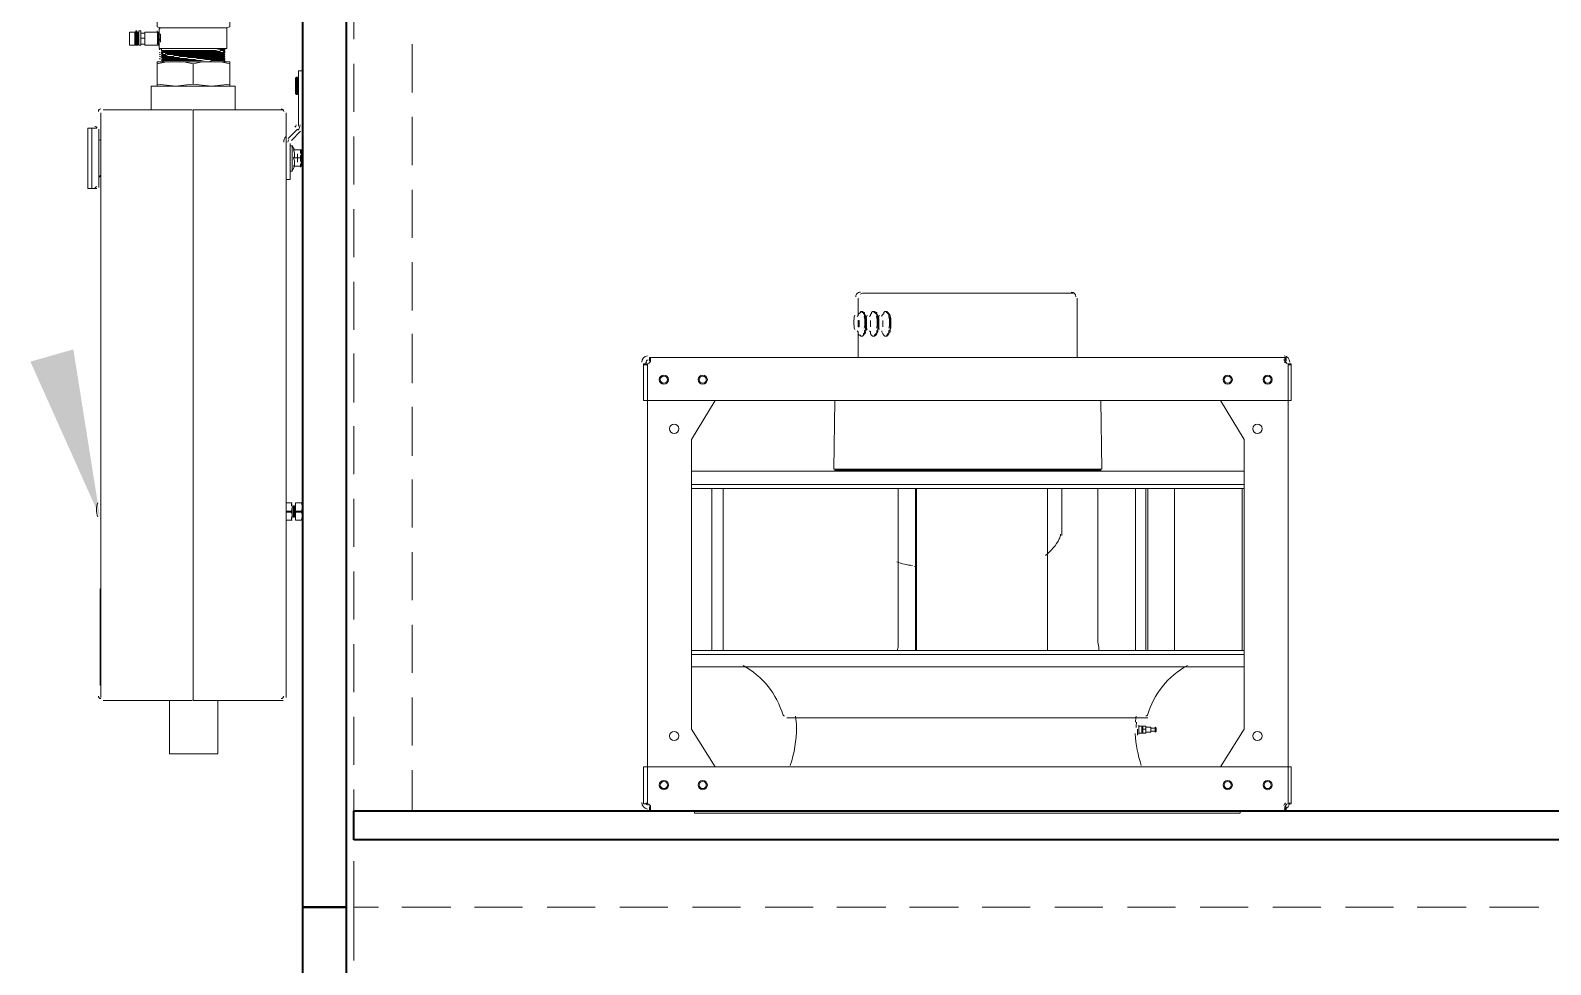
# Model space of a CAD drawing. Header units: millimetres. Extents: x 25096 to 30217, y 6541 to 10165.
# Drawn here: x 25814.6 to 26001.6, y 7102.8 to 7217.7 of the extents above; entities that cross this region are included whole.
import ezdxf

# ---------------------------------------------------------------- set-up
doc = ezdxf.new("R2010")
doc.units = ezdxf.units.MM
doc.layers.add('Equipment', color=123, linetype='Continuous')

# ---------------------------------------------------------------- blocks, each defined once
blk = doc.blocks.new('A$C970bf4b1')
at = {"layer": 'Equipment', "lineweight": 35}
for points in [[(-25144.2, 3888.8), (-25189.7, 3888.8), (-25189.7, 2072.5), (-25144.2, 2072.5)], [(-25144.2, 3888.8), (-25189.7, 3888.8), (-25189.7, 2072.5), (-25144.2, 2072.5)], [(-17335.9, 2172), (-13435.5, 2172), (-12934.9, 2172), (-12934.9, 2142.3), (-13435.5, 2142.3), (-17335.9, 2142.3), (-21236.3, 2142.3), (-25136.8, 2142.3), (-25136.8, 2172), (-21236.3, 2172)], [(-25144.2, 2072.5), (-25189.7, 2072.5), (-25189.7, 362), (-25144.2, 362)]]:
    blk.add_lwpolyline(points, close=True, dxfattribs=at)
at = {"layer": 'Equipment', "lineweight": 20}
for points in [[(-25338.9, 2976.4), (-25337.9, 2977.4), (-25337.9, 2980.6), (-25336.8, 2981.7), (-25340, 2982.7), (-25340, 2994.4), (-25334.7, 2996.5), (-25334.7, 3013.4), (-25270.1, 3013.4), (-25258.5, 3017.7), (-25258.5, 3040.9), (-25259.5, 3044.1), (-25259.5, 3075.9), (-25266.9, 3083.3), (-25266.9, 3087.5), (-25270.1, 3090.7), (-25334.7, 3090.7)], [(-25136.8, 2970), (-25136.8, 3019.8)], [(-25337.9, 2960.5), (-25302.9, 2960.5), (-25268, 2960.5), (-25268, 2980.6), (-25268, 2981.7), (-25302.9, 2981.7), (-25336.8, 2981.7), (-25269.1, 2981.7), (-25264.8, 2982.7), (-25264.8, 2994.4), (-25270.1, 2996.5), (-25270.1, 3013.4)], [(-25368.6, 2977.4), (-25368.6, 2971.1), (-25368.6, 2963.7), (-25363.3, 2963.7), (-25362.2, 2963.7), (-25361.1, 2963.7), (-25360.1, 2963.7), (-25360.1, 2971.1), (-25360.1, 2977.4)], [(-25362.2, 2977.4), (-25363.3, 2977.4), (-25368.6, 2977.4), (-25368.6, 2963.7)], [(-25368.6, 2977.4), (-25368.6, 2977.4)], [(-25363.3, 2977.4), (-25363.3, 2971.1), (-25363.3, 2963.7)], [(-25361.1, 2963.7), (-25361.1, 2978.5), (-25362.2, 2978.5), (-25362.2, 2963.7)], [(-25360.1, 2963.7), (-25360.1, 2977.4), (-25361.1, 2977.4)], [(-25360.1, 2977.4), (-25360.1, 2977.4)], [(-25359, 2974.3), (-25360.1, 2974.3)], [(-25356.9, 2976.4), (-25352.7, 2976.4)], [(-25337.9, 2964.7), (-25337.9, 2965.8), (-25337.9, 2966.9), (-25337.9, 2967.9), (-25337.9, 2970), (-25337.9, 2972.1), (-25337.9, 2974.3), (-25337.9, 2975.3), (-25337.9, 2976.4), (-25338.9, 2977.4), (-25352.7, 2977.4), (-25352.7, 2976.4), (-25352.7, 2971.1), (-25352.7, 2964.7), (-25352.7, 2963.7), (-25337.9, 2963.7), (-25337.9, 2964.7), (-25337.9, 2963.7), (-25337.9, 2960.5), (-25336.8, 2960.5), (-25302.9, 2960.5), (-25268, 2960.5)], [(-25337.9, 2963.7), (-25338.9, 2963.7), (-25338.9, 2964.7), (-25338.9, 2965.8), (-25338.9, 2967.9), (-25338.9, 2970), (-25338.9, 2971.1), (-25338.9, 2973.2), (-25338.9, 2975.3), (-25338.9, 2976.4), (-25338.9, 2977.4)], [(-25337.9, 2977.4), (-25337.9, 2977.4)], [(-25337.9, 2977.4), (-25337.9, 2977.4)], [(-25336.8, 2966.9), (-25336.8, 2967.9), (-25337.9, 2971.1), (-25337.9, 2973.2), (-25337.9, 2975.3), (-25337.9, 2977.4), (-25337.9, 2976.4), (-25337.9, 2975.3), (-25336.8, 2975.3), (-25336.8, 2974.3), (-25336.8, 2973.2), (-25336.8, 2971.1), (-25336.8, 2969)], [(-25336.8, 2972.1), (-25336.8, 2967.9)], [(-25368.6, 2963.7), (-25368.6, 2963.7)], [(-25360.1, 2966.9), (-25359, 2966.9)], [(-25360.1, 2963.7), (-25360.1, 2963.7)], [(-25356.9, 2971.1), (-25352.7, 2971.1)], [(-25352.7, 2964.7), (-25356.9, 2964.7)], [(-25337.9, 2964.7), (-25337.9, 2964.7)], [(-25334.7, 2953.1), (-25335.7, 2953.1), (-25334.7, 2954.2), (-25333.6, 2954.2), (-25334.7, 2954.2), (-25335.7, 2955.2), (-25334.7, 2955.2), (-25333.6, 2954.2), (-25332.6, 2954.2), (-25331.5, 2954.2), (-25331.5, 2955.2), (-25330.4, 2955.2), (-25329.4, 2955.2), (-25328.3, 2955.2), (-25327.3, 2955.2), (-25325.2, 2955.2), (-25324.1, 2955.2), (-25322, 2955.2), (-25320.9, 2955.2), (-25319.9, 2955.2), (-25318.8, 2955.2), (-25317.7, 2955.2), (-25316.7, 2955.2), (-25315.6, 2955.2), (-25313.5, 2955.2), (-25310.3, 2955.2), (-25309.3, 2955.2), (-25307.2, 2955.2), (-25305, 2955.2), (-25302.9, 2955.2), (-25300.8, 2955.2), (-25297.6, 2955.2), (-25295.5, 2955.2), (-25293.4, 2955.2), (-25291.3, 2955.2), (-25288.1, 2955.2), (-25286, 2955.2), (-25282.8, 2955.2), (-25280.7, 2955.2), (-25278.6, 2955.2), (-25277.5, 2955.2), (-25275.4, 2955.2), (-25274.3, 2955.2), (-25273.3, 2955.2), (-25272.2, 2955.2), (-25271.2, 2956.3), (-25270.1, 2957.3), (-25271.2, 2957.3), (-25272.2, 2958.4), (-25271.2, 2958.4), (-25270.1, 2959.4), (-25270.1, 2960.5)], [(-25335.7, 2960.5), (-25335.7, 2958.4), (-25334.7, 2957.3), (-25333.6, 2957.3), (-25334.7, 2956.3), (-25335.7, 2955.2), (-25334.7, 2955.2)], [(-25271.2, 2957.3), (-25271.2, 2958.4), (-25270.1, 2958.4), (-25270.1, 2959.4), (-25272.2, 2959.4), (-25275.4, 2959.4), (-25279.6, 2958.4), (-25284.9, 2958.4), (-25290.2, 2958.4), (-25296.6, 2958.4), (-25302.9, 2958.4), (-25306.1, 2958.4), (-25310.3, 2958.4), (-25313.5, 2958.4), (-25315.6, 2958.4), (-25319.9, 2958.4), (-25322, 2958.4), (-25324.1, 2958.4), (-25327.3, 2958.4), (-25328.3, 2958.4), (-25329.4, 2958.4), (-25330.4, 2958.4), (-25331.5, 2958.4), (-25332.6, 2958.4), (-25333.6, 2958.4), (-25334.7, 2958.4), (-25335.7, 2958.4)], [(-25335.7, 2959.4), (-25335.7, 2959.4)], [(-25334.7, 2957.3), (-25335.7, 2957.3), (-25334.7, 2957.3), (-25333.6, 2956.3)], [(-25270.1, 2957.3), (-25270.1, 2956.3), (-25271.2, 2956.3), (-25272.2, 2956.3), (-25273.3, 2956.3), (-25274.3, 2956.3), (-25275.4, 2956.3), (-25276.5, 2956.3), (-25278.6, 2956.3), (-25279.6, 2956.3), (-25281.8, 2956.3), (-25282.8, 2956.3), (-25283.9, 2956.3), (-25284.9, 2956.3), (-25287.1, 2956.3), (-25288.1, 2956.3), (-25290.2, 2956.3), (-25291.3, 2956.3), (-25293.4, 2956.3), (-25296.6, 2956.3), (-25298.7, 2956.3), (-25300.8, 2956.3), (-25302.9, 2956.3), (-25306.1, 2956.3), (-25309.3, 2956.3), (-25312.5, 2956.3), (-25315.6, 2956.3), (-25318.8, 2956.3), (-25323, 2956.3), (-25326.2, 2956.3), (-25327.3, 2956.3), (-25329.4, 2956.3), (-25330.4, 2956.3), (-25332.6, 2956.3), (-25333.6, 2956.3), (-25334.7, 2956.3), (-25335.7, 2956.3), (-25335.7, 2955.2)], [(-25335.7, 2957.3), (-25335.7, 2957.3)], [(-25271.2, 2955.2), (-25270.1, 2956.3)], [(-25270.1, 2956.3), (-25270.1, 2956.3)], [(-25270.1, 2956.3), (-25270.1, 2956.3)], [(-25268, 2960.5), (-25268, 2960.5)], [(-25076.4, 2915), (-25076.4, 2964.7)], [(-25340, 2923.5), (-25340, 2922.4), (-25340, 2921.3), (-25320.9, 2921.3), (-25330.4, 2922.4), (-25340, 2923.5), (-25340, 2944.6), (-25330.4, 2946.7), (-25320.9, 2946.7), (-25312.5, 2946.7), (-25302.9, 2944.6)], [(-25264.8, 2944.6), (-25264.8, 2946.7), (-25283.9, 2946.7), (-25320.9, 2946.7), (-25340, 2946.7), (-25340, 2944.6)], [(-25335.7, 2955.2), (-25335.7, 2955.2)], [(-25271.2, 2953.1), (-25270.1, 2954.2), (-25272.2, 2954.2), (-25273.3, 2954.2), (-25274.3, 2954.2), (-25275.4, 2954.2), (-25276.5, 2954.2), (-25278.6, 2954.2), (-25279.6, 2954.2), (-25280.7, 2954.2), (-25281.8, 2954.2), (-25282.8, 2954.2), (-25283.9, 2954.2), (-25286, 2954.2), (-25287.1, 2954.2), (-25288.1, 2954.2), (-25290.2, 2954.2), (-25291.3, 2954.2), (-25293.4, 2954.2), (-25295.5, 2954.2), (-25297.6, 2954.2), (-25298.7, 2954.2), (-25300.8, 2954.2), (-25302.9, 2954.2), (-25305, 2954.2), (-25307.2, 2954.2), (-25309.3, 2954.2), (-25311.4, 2954.2), (-25312.5, 2954.2), (-25315.6, 2954.2), (-25316.7, 2954.2), (-25318.8, 2954.2), (-25320.9, 2954.2), (-25323, 2954.2), (-25325.2, 2954.2), (-25326.2, 2954.2), (-25327.3, 2954.2), (-25329.4, 2954.2), (-25330.4, 2953.1), (-25331.5, 2953.1), (-25332.6, 2953.1), (-25333.6, 2953.1), (-25334.7, 2953.1), (-25335.7, 2953.1)], [(-25335.7, 2953.1), (-25335.7, 2953.1)], [(-25335.7, 2951), (-25335.7, 2951)], [(-25335.7, 2948.9), (-25334.7, 2947.8), (-25333.6, 2947.8), (-25334.7, 2946.7)], [(-25335.7, 2947.8), (-25335.7, 2947.8)], [(-25271.2, 2951), (-25270.1, 2952), (-25271.2, 2952), (-25272.2, 2952), (-25273.3, 2952), (-25274.3, 2952), (-25275.4, 2952), (-25276.5, 2952), (-25277.5, 2952), (-25279.6, 2952), (-25280.7, 2952), (-25282.8, 2952), (-25284.9, 2952), (-25287.1, 2952), (-25288.1, 2952), (-25290.2, 2952), (-25293.4, 2952), (-25295.5, 2952), (-25297.6, 2952), (-25299.8, 2952), (-25302.9, 2952), (-25305, 2952), (-25307.2, 2952), (-25309.3, 2952), (-25311.4, 2952), (-25313.5, 2952), (-25314.6, 2952), (-25315.6, 2952), (-25316.7, 2952), (-25317.7, 2951), (-25318.8, 2951), (-25319.9, 2951), (-25322, 2951), (-25323, 2951), (-25325.2, 2951), (-25326.2, 2951), (-25327.3, 2951), (-25328.3, 2951), (-25329.4, 2951), (-25331.5, 2951), (-25332.6, 2951), (-25333.6, 2951), (-25334.7, 2951), (-25333.6, 2949.9), (-25332.6, 2949.9), (-25333.6, 2948.9), (-25334.7, 2948.9), (-25333.6, 2948.9), (-25332.6, 2948.9), (-25331.5, 2948.9), (-25330.4, 2948.9), (-25329.4, 2948.9), (-25328.3, 2948.9), (-25327.3, 2948.9), (-25326.2, 2948.9), (-25325.2, 2948.9), (-25323, 2948.9), (-25322, 2948.9), (-25319.9, 2948.9), (-25317.7, 2948.9), (-25315.6, 2948.9), (-25312.5, 2948.9), (-25308.2, 2948.9), (-25302.9, 2948.9), (-25300.8, 2948.9), (-25298.7, 2949.9), (-25297.6, 2949.9), (-25295.5, 2949.9), (-25293.4, 2949.9), (-25291.3, 2949.9), (-25290.2, 2949.9), (-25288.1, 2949.9), (-25286, 2949.9), (-25284.9, 2949.9), (-25282.8, 2949.9), (-25280.7, 2949.9), (-25279.6, 2949.9), (-25277.5, 2949.9), (-25276.5, 2949.9), (-25274.3, 2949.9), (-25273.3, 2949.9), (-25272.2, 2949.9), (-25271.2, 2949.9), (-25270.1, 2949.9), (-25271.2, 2948.9), (-25272.2, 2948.9), (-25271.2, 2947.8), (-25270.1, 2947.8), (-25271.2, 2946.7)], [(-25332.6, 2949.9), (-25333.6, 2949.9), (-25332.6, 2949.9)], [(-25272.2, 2951), (-25273.3, 2951), (-25274.3, 2951), (-25275.4, 2951), (-25276.5, 2951), (-25277.5, 2951), (-25278.6, 2951), (-25279.6, 2951), (-25280.7, 2951), (-25281.8, 2951), (-25282.8, 2951), (-25283.9, 2951), (-25286, 2951), (-25289.2, 2951), (-25290.2, 2951), (-25291.3, 2951), (-25293.4, 2951), (-25295.5, 2951), (-25296.6, 2951), (-25298.7, 2951), (-25300.8, 2951), (-25301.9, 2951), (-25304, 2951), (-25305, 2951), (-25307.2, 2951), (-25308.2, 2951), (-25309.3, 2949.9), (-25312.5, 2949.9), (-25317.7, 2949.9), (-25320.9, 2949.9), (-25324.1, 2949.9), (-25326.2, 2949.9), (-25328.3, 2949.9), (-25329.4, 2949.9), (-25331.5, 2949.9), (-25332.6, 2949.9)], [(-25270.1, 2946.7), (-25270.1, 2947.8), (-25271.2, 2947.8), (-25272.2, 2947.8), (-25273.3, 2947.8), (-25274.3, 2947.8), (-25275.4, 2947.8), (-25276.5, 2947.8), (-25277.5, 2947.8), (-25278.6, 2947.8), (-25279.6, 2947.8), (-25281.8, 2947.8), (-25283.9, 2947.8), (-25286, 2946.7), (-25288.1, 2946.7), (-25290.2, 2946.7), (-25293.4, 2946.7), (-25296.6, 2946.7), (-25299.8, 2946.7), (-25302.9, 2946.7), (-25305, 2946.7), (-25309.3, 2946.7), (-25312.5, 2946.7), (-25315.6, 2946.7), (-25316.7, 2946.7), (-25317.7, 2946.7), (-25319.9, 2946.7), (-25320.9, 2946.7), (-25322, 2946.7), (-25323, 2946.7), (-25324.1, 2946.7)], [(-25270.1, 2954.2), (-25270.1, 2954.2)], [(-25270.1, 2954.2), (-25270.1, 2954.2)], [(-25270.1, 2952), (-25270.1, 2952)], [(-25270.1, 2952), (-25270.1, 2952)], [(-25270.1, 2948.9), (-25270.1, 2948.9)], [(-25270.1, 2946.7), (-25270.1, 2946.7)], [(-25270.1, 2946.7), (-25270.1, 2946.7)], [(-25136.8, 2894.9), (-25136.8, 2944.6)], [(-25196, 2930.9), (-25196, 2925.6), (-25196, 2912.9)], [(-25193.9, 2927.7), (-25195, 2927.7)], [(-25189.7, 2880.1), (-25189.7, 2937.2), (-25193.9, 2937.2), (-25193.9, 2880.1)], [(-25259.5, 2897), (-25259.5, 2921.3), (-25346.3, 2921.3), (-25346.3, 2897)], [(-25346.3, 2921.3), (-25346.3, 2921.3)], [(-25340, 2921.3), (-25346.3, 2921.3)], [(-25332.6, 2921.3), (-25332.6, 2921.3)], [(-25264.8, 2923.5), (-25264.8, 2921.3), (-25283.9, 2921.3), (-25320.9, 2921.3), (-25312.5, 2922.4), (-25302.9, 2923.5)], [(-25272.2, 2921.3), (-25272.2, 2921.3)], [(-25259.5, 2921.3), (-25264.8, 2921.3)], [(-25259.5, 2921.3), (-25259.5, 2921.3)], [(-25195, 2916), (-25193.9, 2916)], [(-25398.2, 2893.8), (-25398.2, 2289.4)], [(-25396.1, 2897), (-25304, 2897)], [(-25304, 2895.9), (-25304, 2895.9)], [(-25302.9, 2289.4), (-25302.9, 2893.8), (-25302.9, 2897), (-25209.8, 2897)], [(-25302.9, 2895.9), (-25302.9, 2893.8)], [(-25206.6, 2289.4), (-25206.6, 2893.8)], [(-25407.7, 2877.9), (-25407.7, 2877.9)], [(-25407.7, 2877.9), (-25407.7, 2815.5), (-25407.7, 2877.9)], [(-25076.4, 2839.8), (-25076.4, 2889.6)], [(-25400.3, 2816.6), (-25400.3, 2876.9)], [(-25398.2, 2865.2), (-25400.3, 2866.3)], [(-25206.6, 2825), (-25202.4, 2825), (-25202.4, 2862.1)], [(-25204.5, 2867.4), (-25195, 2876.9)], [(-25191.8, 2874.8), (-25201.3, 2865.2)], [(-25136.8, 2819.7), (-25136.8, 2869.5)], [(-25198.1, 2855.7), (-25200.3, 2859.9), (-25202.4, 2859.9)], [(-25200.3, 2833.5), (-25200.3, 2859.9)], [(-25191.8, 2838.8), (-25190.7, 2838.8), (-25190.7, 2843), (-25191.8, 2840.9), (-25191.8, 2838.8), (-25191.8, 2837.7), (-25191.8, 2838.8), (-25199.2, 2838.8), (-25198.1, 2839.8), (-25198.1, 2840.9), (-25198.1, 2842), (-25198.1, 2844.1), (-25199.2, 2847.2), (-25198.1, 2848.3), (-25198.1, 2851.5), (-25198.1, 2852.5), (-25199.2, 2855.7), (-25191.8, 2855.7), (-25191.8, 2852.5), (-25190.7, 2851.5), (-25190.7, 2855.7), (-25191.8, 2855.7), (-25191.8, 2852.5), (-25190.7, 2851.5), (-25191.8, 2849.4), (-25191.8, 2847.2), (-25191.8, 2844.1), (-25190.7, 2843)], [(-25199.2, 2847.2), (-25191.8, 2847.2)], [(-25195, 2843), (-25195, 2851.5)], [(-25202.4, 2833.5), (-25200.3, 2833.5), (-25198.1, 2838.8)], [(-25407.7, 2815.5), (-25407.7, 2815.5)], [(-25400.3, 2827.1), (-25398.2, 2829.3)], [(-25076.4, 2764.7), (-25076.4, 2814.4)], [(-25136.8, 2744.6), (-25136.8, 2794.3)], [(-25076.4, 2689.5), (-25076.4, 2739.3)], [(-25136.8, 2669.4), (-25136.8, 2719.2)], [(-24392.7, 2707.5), (-24581.1, 2707.5), (-24610.7, 2707.5), (-24612.8, 2706.5)], [(-24614.9, 2702.2), (-24614.9, 2684.2)], [(-24388.4, 2640.8), (-24388.4, 2702.2)], [(-24616, 2683.2), (-24614.9, 2684.2), (-24614.9, 2685.3), (-24613.9, 2686.4), (-24612.8, 2687.4), (-24612.8, 2688.5), (-24611.8, 2688.5), (-24610.7, 2687.4), (-24609.6, 2687.4), (-24609.6, 2686.4), (-24608.6, 2685.3), (-24608.6, 2683.2), (-24607.5, 2682.1), (-24607.5, 2680), (-24607.5, 2677.9), (-24607.5, 2675.8), (-24607.5, 2673.7), (-24607.5, 2671.5), (-24607.5, 2669.4), (-24608.6, 2668.4), (-24608.6, 2666.3), (-24609.6, 2665.2), (-24609.6, 2664.1), (-24610.7, 2663.1), (-24611.8, 2663.1), (-24612.8, 2663.1), (-24612.8, 2664.1), (-24613.9, 2664.1), (-24614.9, 2665.2), (-24614.9, 2667.3), (-24616, 2668.4)], [(-24611.8, 2663.1), (-24610.7, 2663.1), (-24609.6, 2664.1), (-24608.6, 2665.2), (-24607.5, 2666.3), (-24607.5, 2667.3), (-24606.5, 2669.4), (-24606.5, 2671.5), (-24606.5, 2672.6), (-24606.5, 2674.7), (-24606.5, 2676.8), (-24606.5, 2679), (-24606.5, 2681.1), (-24607.5, 2683.2), (-24607.5, 2684.2), (-24608.6, 2686.4), (-24608.6, 2687.4), (-24609.6, 2687.4), (-24610.7, 2688.5), (-24611.8, 2688.5)], [(-24603.3, 2683.2), (-24602.2, 2684.2), (-24602.2, 2685.3), (-24601.2, 2686.4), (-24601.2, 2687.4), (-24600.1, 2688.5), (-24599.1, 2688.5), (-24598, 2687.4), (-24596.9, 2686.4), (-24595.9, 2685.3), (-24595.9, 2683.2), (-24594.8, 2682.1), (-24594.8, 2680), (-24594.8, 2677.9), (-24594.8, 2675.8), (-24594.8, 2673.7), (-24594.8, 2671.5), (-24594.8, 2669.4), (-24595.9, 2668.4), (-24595.9, 2666.3), (-24596.9, 2665.2), (-24598, 2664.1), (-24598, 2663.1), (-24599.1, 2663.1), (-24600.1, 2663.1), (-24601.2, 2664.1), (-24602.2, 2665.2), (-24602.2, 2667.3), (-24603.3, 2668.4)], [(-24602.2, 2672.6), (-24602.2, 2679), (-24602.2, 2672.6)], [(-24599.1, 2663.1), (-24598, 2663.1), (-24596.9, 2664.1), (-24595.9, 2665.2), (-24595.9, 2666.3), (-24594.8, 2667.3), (-24594.8, 2669.4), (-24593.8, 2671.5), (-24593.8, 2672.6), (-24593.8, 2674.7), (-24593.8, 2676.8), (-24593.8, 2679), (-24593.8, 2681.1), (-24594.8, 2683.2), (-24594.8, 2684.2), (-24595.9, 2686.4), (-24595.9, 2687.4), (-24596.9, 2687.4), (-24598, 2688.5), (-24599.1, 2688.5)], [(-24590.6, 2683.2), (-24590.6, 2684.2), (-24589.5, 2685.3), (-24588.5, 2686.4), (-24588.5, 2687.4), (-24587.4, 2688.5), (-24586.4, 2688.5), (-24585.3, 2687.4), (-24584.2, 2686.4), (-24583.2, 2685.3), (-24583.2, 2683.2), (-24582.1, 2682.1), (-24582.1, 2680), (-24582.1, 2677.9), (-24582.1, 2675.8), (-24582.1, 2673.7), (-24582.1, 2671.5), (-24582.1, 2669.4), (-24583.2, 2668.4), (-24583.2, 2666.3), (-24584.2, 2665.2), (-24585.3, 2664.1), (-24585.3, 2663.1), (-24586.4, 2663.1), (-24587.4, 2663.1), (-24588.5, 2664.1), (-24589.5, 2665.2), (-24590.6, 2667.3), (-24590.6, 2668.4)], [(-24589.5, 2672.6), (-24589.5, 2679), (-24589.5, 2672.6)], [(-24586.4, 2663.1), (-24585.3, 2663.1), (-24584.2, 2664.1), (-24583.2, 2665.2), (-24583.2, 2666.3), (-24582.1, 2667.3), (-24582.1, 2669.4), (-24581.1, 2671.5), (-24581.1, 2672.6), (-24581.1, 2674.7), (-24581.1, 2676.8), (-24581.1, 2679), (-24581.1, 2681.1), (-24582.1, 2683.2), (-24582.1, 2684.2), (-24583.2, 2686.4), (-24584.2, 2687.4), (-24585.3, 2688.5), (-24586.4, 2688.5)], [(-25076.4, 2614.4), (-25076.4, 2665.2)], [(-24614.9, 2667.3), (-24614.9, 2640.8)], [(-25136.8, 2594.3), (-25136.8, 2645.1)], [(-24837.2, 2633.4), (-24837.2, 2634.5), (-24833, 2634.5), (-24833, 2633.4), (-24837.2, 2633.4), (-24837.2, 2596.4), (-24833, 2596.4), (-24833, 2217.5), (-24170.4, 2217.5), (-24170.4, 2179.4), (-24167.2, 2179.4), (-24167.2, 2217.5), (-24170.4, 2217.5), (-24170.4, 2596.4), (-24167.2, 2596.4), (-24167.2, 2633.4), (-24170.4, 2633.4)], [(-24833, 2633.4), (-24833, 2596.4), (-24170.4, 2596.4), (-24170.4, 2633.4), (-24170.4, 2634.5), (-24167.2, 2634.5), (-24167.2, 2633.4)], [(-24829.8, 2636.6), (-24830.9, 2637.7), (-24830.9, 2640.8), (-24829.8, 2640.8), (-24829.8, 2639.8), (-24829.8, 2638.7), (-24829.8, 2636.6), (-24830.9, 2635.6), (-24831.9, 2634.5)], [(-24173.6, 2640.8), (-24172.5, 2640.8), (-24173.6, 2640.8), (-24829.8, 2640.8), (-24830.9, 2640.8), (-24829.8, 2640.8)], [(-24830.9, 2640.8), (-24829.8, 2637.7)], [(-24829.8, 2638.7), (-24829.8, 2638.7)], [(-24173.6, 2636.6), (-24172.5, 2637.7), (-24172.5, 2640.8), (-24173.6, 2640.8), (-24173.6, 2639.8), (-24173.6, 2637.7), (-24173.6, 2636.6), (-24172.5, 2635.6), (-24171.4, 2634.5)], [(-24173.6, 2637.7), (-24172.5, 2640.8)], [(-24763.1, 2217.5), (-24787.5, 2256.6), (-24787.5, 2556.2), (-24763.1, 2596.4)], [(-24639.3, 2596.4), (-24640.3, 2525.5), (-24363, 2525.5), (-24364.1, 2596.4)], [(-24240.2, 2596.4), (-24215.9, 2556.2), (-24215.9, 2256.6), (-24240.2, 2217.5)], [(-25076.4, 2539.2), (-25076.4, 2590)], [(-25136.8, 2520.2), (-25136.8, 2569.9)], [(-24215.9, 2523.4), (-24787.5, 2523.4)], [(-24364.1, 2523.4), (-24364.1, 2524.4), (-24639.3, 2524.4), (-24639.3, 2523.4)], [(-24630.8, 2525.5), (-24630.8, 2524.4)], [(-24372.5, 2524.4), (-24372.5, 2525.5)], [(-25076.4, 2465.1), (-25076.4, 2514.9)], [(-24215.9, 2509.6), (-24787.5, 2509.6)], [(-24787.5, 2338.1), (-24215.9, 2338.1), (-24215.9, 2505.4), (-24501.7, 2505.4), (-24787.5, 2505.4)], [(-24766.3, 2505.4), (-24766.3, 2338.1)], [(-24574.7, 2338.1), (-24573.7, 2341.3), (-24573.7, 2346.6), (-24573.7, 2423.9), (-24573.7, 2505.4)], [(-24555.7, 2505.4), (-24555.7, 2338.1)], [(-24554.6, 2505.4), (-24554.6, 2338.1)], [(-24419.1, 2346.6), (-24419.1, 2423.9), (-24419.1, 2505.4), (-24419.1, 2346.6), (-24419.1, 2341.3), (-24419.1, 2338.1)], [(-24404.3, 2456.7), (-24404.3, 2505.4)], [(-24367.3, 2505.4), (-24367.3, 2428.1), (-24367.3, 2346.6), (-24366.2, 2341.3), (-24366.2, 2338.1)], [(-24328.1, 2505.4), (-24328.1, 2427), (-24328.1, 2346.6), (-24328.1, 2341.3), (-24328.1, 2338.1)], [(-24317.5, 2505.4), (-24317.5, 2338.1)], [(-24315.4, 2505.4), (-24315.4, 2338.1)], [(-24287.9, 2338.1), (-24287.9, 2505.4)], [(-24218, 2505.4), (-24218, 2338.1)], [(-25399.2, 2488.4), (-25399.2, 2488.4)], [(-25206.6, 2490.5), (-25206.6, 2490.5)], [(-25201.3, 2472.6), (-25206.6, 2472.6), (-25201.3, 2472.6), (-25200.3, 2477.8), (-25201.3, 2481), (-25201.3, 2482.1), (-25200.3, 2486.3), (-25201.3, 2490.5), (-25206.6, 2490.5), (-25201.3, 2490.5)], [(-25206.6, 2487.4), (-25206.6, 2490.5), (-25206.6, 2486.3), (-25206.6, 2482.1)], [(-25200.3, 2490.5), (-25201.3, 2490.5), (-25201.3, 2487.4)], [(-25200.3, 2490.5), (-25200.3, 2490.5)], [(-25200.3, 2487.4), (-25200.3, 2487.4)], [(-25199.2, 2486.3), (-25200.3, 2486.3), (-25200.3, 2487.4), (-25200.3, 2482.1), (-25200.3, 2475.7), (-25200.3, 2476.8), (-25199.2, 2476.8)], [(-25200.3, 2486.3), (-25200.3, 2476.8)], [(-25197.1, 2487.4), (-25198.1, 2486.3), (-25198.1, 2487.4), (-25199.2, 2487.4), (-25199.2, 2486.3), (-25199.2, 2476.8), (-25199.2, 2475.7), (-25198.1, 2475.7), (-25198.1, 2476.8), (-25197.1, 2475.7)], [(-25199.2, 2487.4), (-25199.2, 2475.7)], [(-25198.1, 2487.4), (-25198.1, 2482.1), (-25198.1, 2475.7)], [(-25198.1, 2486.3), (-25198.1, 2486.3)], [(-25197.1, 2490.5), (-25197.1, 2490.5)], [(-25197.1, 2482.1), (-25197.1, 2490.5), (-25190.7, 2490.5), (-25189.7, 2486.3), (-25190.7, 2482.1), (-25190.7, 2481), (-25189.7, 2476.8), (-25190.7, 2472.6), (-25197.1, 2472.6), (-25197.1, 2481)], [(-25190.7, 2490.5), (-25197.1, 2490.5), (-25197.1, 2472.6), (-25190.7, 2472.6)], [(-25189.7, 2490.5), (-25189.7, 2490.5)], [(-25136.8, 2445), (-25136.8, 2494.8)], [(-25399.2, 2474.7), (-25399.2, 2474.7)], [(-25201.3, 2481), (-25206.6, 2481), (-25206.6, 2482.1), (-25201.3, 2482.1)], [(-25206.6, 2481), (-25206.6, 2477.8), (-25206.6, 2472.6), (-25206.6, 2476.8)], [(-25206.6, 2472.6), (-25206.6, 2472.6)], [(-25200.3, 2472.6), (-25201.3, 2472.6), (-25201.3, 2475.7)], [(-25200.3, 2475.7), (-25200.3, 2475.7)], [(-25200.3, 2472.6), (-25200.3, 2472.6)], [(-25198.1, 2476.8), (-25198.1, 2476.8)], [(-25190.7, 2481), (-25197.1, 2481), (-25197.1, 2482.1), (-25190.7, 2482.1)], [(-25197.1, 2472.6), (-25197.1, 2472.6)], [(-25189.7, 2472.6), (-25189.7, 2472.6)], [(-25076.4, 2390), (-25076.4, 2439.7)], [(-24556.7, 2424.9), (-24555.7, 2424.9)], [(-25136.8, 2369.9), (-25136.8, 2419.6)], [(-25398.2, 2401.6), (-25399.2, 2401.6), (-25399.2, 2399.5), (-25399.2, 2304.3), (-25399.2, 2302.1), (-25398.2, 2302.1)], [(-25076.4, 2314.8), (-25076.4, 2364.6)], [(-25136.8, 2294.7), (-25136.8, 2344.5)], [(-24419.1, 2346.6), (-24419.1, 2346.6)], [(-24419.1, 2346.6), (-24419.1, 2346.6)], [(-24787.5, 2333.9), (-24215.9, 2333.9)], [(-24787.5, 2321.2), (-24215.9, 2321.2)], [(-25304, 2286.3), (-25396.1, 2286.3)], [(-25327.3, 2286.3), (-25327.3, 2231.2), (-25302.9, 2231.2), (-25277.5, 2231.2), (-25277.5, 2286.3)], [(-25304, 2287.3), (-25304, 2287.3)], [(-25209.8, 2286.3), (-25302.9, 2286.3), (-25302.9, 2289.4), (-25302.9, 2287.3)], [(-25076.4, 2239.7), (-25076.4, 2289.4)], [(-25136.8, 2219.6), (-25136.8, 2269.3)], [(-24315.4, 2268.3), (-24674.2, 2268.3), (-24689, 2268.3)], [(-24326, 2260.9), (-24326, 2260.9)], [(-24326, 2256.6), (-24326, 2254.5), (-24326, 2252.4), (-24326, 2251.3), (-24326, 2250.3)], [(-24326, 2251.3), (-24326, 2251.3)], [(-24324.9, 2251.3), (-24324.9, 2256.6), (-24324.9, 2260.9)], [(-24320.7, 2256.6), (-24320.7, 2252.4), (-24317.5, 2252.4), (-24317.5, 2256.6), (-24320.7, 2256.6), (-24320.7, 2259.8), (-24321.7, 2259.8), (-24324.9, 2259.8)], [(-24324.9, 2252.4), (-24321.7, 2252.4), (-24320.7, 2252.4)], [(-24321.7, 2252.4), (-24321.7, 2259.8)], [(-24317.5, 2256.6), (-24317.5, 2259.8), (-24320.7, 2259.8)], [(-24308, 2257.7), (-24312.2, 2257.7), (-24312.2, 2258.7), (-24317.5, 2258.7)], [(-24317.5, 2253.5), (-24312.2, 2253.5), (-24312.2, 2254.5), (-24308, 2254.5)], [(-24312.2, 2253.5), (-24312.2, 2256.6), (-24312.2, 2258.7)], [(-24312.2, 2254.5), (-24312.2, 2257.7)], [(-25036.2, 2172), (-25076.4, 2172), (-25076.4, 2214.3)], [(-25136.8, 2144.4), (-25136.8, 2194.2)], [(-24962.1, 2172), (-25011.9, 2172)], [(-24887, 2172), (-24936.7, 2172)], [(-24811.8, 2172), (-24861.6, 2172)], [(-24833, 2179.4), (-24837.2, 2179.4)], [(-24833, 2179.4), (-24833, 2179.4)], [(-24830.9, 2172), (-24829.8, 2176.2), (-24830.9, 2176.2), (-24830.9, 2172), (-24829.8, 2173), (-24829.8, 2174.1), (-24829.8, 2175.1), (-24829.8, 2177.2), (-24830.9, 2178.3), (-24831.9, 2179.4)], [(-24829.8, 2172), (-24830.9, 2172), (-24829.8, 2172), (-24173.6, 2172), (-24172.5, 2172), (-24173.6, 2176.2), (-24172.5, 2176.2), (-24172.5, 2172), (-24173.6, 2173), (-24173.6, 2174.1), (-24173.6, 2175.1), (-24173.6, 2176.2), (-24172.5, 2178.3), (-24171.4, 2179.4)], [(-24736.7, 2172), (-24786.4, 2172)], [(-24784.3, 2172), (-24784.3, 2169.8), (-24220.1, 2169.8), (-24220.1, 2172)], [(-24661.5, 2172), (-24711.3, 2172)], [(-24586.4, 2172), (-24637.2, 2172)], [(-24511.2, 2172), (-24562, 2172)], [(-24437.1, 2172), (-24486.9, 2172)], [(-24362, 2172), (-24411.7, 2172)], [(-24286.8, 2172), (-24336.6, 2172)], [(-24211.7, 2172), (-24261.4, 2172)], [(-24136.5, 2172), (-24186.3, 2172)], [(-24174.6, 2174.1), (-24174.6, 2174.1)], [(-24172.5, 2172), (-24173.6, 2172)], [(-24170.4, 2179.4), (-24170.4, 2179.4)], [(-24167.2, 2179.4), (-24170.4, 2179.4)], [(-24167.2, 2179.4), (-24167.2, 2179.4)], [(-24061.4, 2172), (-24111.1, 2172)], [(-23986.2, 2172), (-24037, 2172)], [(-23911.1, 2172), (-23961.9, 2172)], [(-25136.8, 2017.4), (-25136.8, 2072.5), (-25111.3, 2072.5), (-25136.8, 2072.5), (-25136.8, 2120.1)]]:
    blk.add_lwpolyline(points, dxfattribs=at)
for points in [[(-25359, 2963.7), (-25356.9, 2963.7), (-25356.9, 2978.5), (-25359, 2978.5)], [(-25334.7, 2951), (-25335.7, 2951)], [(-25283.9, 2946.7), (-25293.4, 2946.7), (-25302.9, 2944.6), (-25302.9, 2923.5), (-25293.4, 2922.4), (-25283.9, 2921.3), (-25274.3, 2922.4), (-25264.8, 2923.5), (-25264.8, 2944.6), (-25274.3, 2946.7)], [(-25195, 2930.9), (-25196, 2930.9), (-25197.1, 2929.8), (-25197.1, 2924.5), (-25197.1, 2913.9), (-25196, 2912.9), (-25195, 2912.9)], [(-25190.7, 2851.5), (-25190.7, 2843), (-25191.8, 2844.1), (-25191.8, 2847.2), (-25191.8, 2849.4)], [(-24613.9, 2672.6), (-24614.9, 2672.6), (-24614.9, 2679), (-24613.9, 2679)], [(-24754.6, 2338.1), (-24754.6, 2505.4)], [(-25198.1, 2476.8), (-25198.1, 2486.3)], [(-25189.7, 2472.6), (-25190.7, 2472.6), (-25189.7, 2477.8), (-25190.7, 2481), (-25190.7, 2482.1), (-25189.7, 2486.3), (-25190.7, 2490.5), (-25189.7, 2490.5)], [(-24306.9, 2254.5), (-24306.9, 2257.7), (-24308, 2258.7), (-24308, 2253.5)], [(-24833, 2217.5), (-24833, 2179.4), (-24837.2, 2179.4), (-24837.2, 2217.5)], [(-25087, 2072.5), (-25036.2, 2072.5)], [(-25011.9, 2072.5), (-24962.1, 2072.5)], [(-24936.7, 2072.5), (-24887, 2072.5)], [(-24861.6, 2072.5), (-24811.8, 2072.5)], [(-24786.4, 2072.5), (-24736.7, 2072.5)], [(-24711.3, 2072.5), (-24661.5, 2072.5)], [(-24637.2, 2072.5), (-24586.4, 2072.5)], [(-24562, 2072.5), (-24511.2, 2072.5)], [(-24486.9, 2072.5), (-24437.1, 2072.5)], [(-24411.7, 2072.5), (-24362, 2072.5)], [(-24336.6, 2072.5), (-24286.8, 2072.5)], [(-24261.4, 2072.5), (-24211.7, 2072.5)], [(-24186.3, 2072.5), (-24136.5, 2072.5)], [(-24111.1, 2072.5), (-24061.4, 2072.5)], [(-24037, 2072.5), (-23986.2, 2072.5)], [(-23961.9, 2072.5), (-23911.1, 2072.5)]]:
    blk.add_lwpolyline(points, close=True, dxfattribs=at)
for points in [[(-25340, 2964.7, 0.016422), (-25339.7, 2967.3, 0.011722), (-25340, 2978.6)], [(-25273.4, 2958.3, 0.043723), (-25272.2, 2958.4), (-25273.3, 2958.4), (-25274.3, 2958.4), (-25275.4, 2957.3), (-25276.5, 2957.3), (-25277.5, 2957.3), (-25278.6, 2957.3), (-25279.6, 2957.3), (-25280.7, 2957.3), (-25282.8, 2957.3), (-25287.1, 2957.3), (-25290.2, 2957.3), (-25294.5, 2957.3), (-25298.7, 2957.3), (-25300.8, 2957.3), (-25304, 2957.3), (-25307.2, 2957.3), (-25310.3, 2957.3), (-25313.5, 2957.3), (-25316.7, 2957.3), (-25320.9, 2957.3), (-25324.1, 2957.3), (-25326.2, 2957.3), (-25328.3, 2957.3), (-25330.4, 2957.3), (-25331.5, 2957.3), (-25332.6, 2957.3), (-25333.6, 2957.3)], [(-25336.6, 2949.8, 0.053964), (-25337.9, 2949.7, -0.034213), (-25336.6, 2949.8)], [(-25337.7, 2952, 0.038116), (-25336.8, 2951.9, -0.026088), (-25336, 2951.9)], [(-25273.4, 2955.1, 0.041522), (-25272.2, 2955.2), (-25271.2, 2955.2), (-25270.1, 2954.2), (-25271.2, 2954.2), (-25272.2, 2953.1), (-25273.3, 2953.1), (-25275.4, 2953.1), (-25276.5, 2953.1), (-25278.6, 2953.1), (-25279.6, 2953.1), (-25280.7, 2953.1), (-25281.8, 2953.1), (-25282.8, 2953.1), (-25283.9, 2953.1), (-25284.9, 2953.1), (-25286, 2953.1), (-25287.1, 2953.1), (-25288.1, 2953.1), (-25289.2, 2953.1), (-25290.2, 2953.1), (-25292.3, 2953.1), (-25293.4, 2953.1), (-25295.5, 2953.1), (-25296.6, 2953.1), (-25298.7, 2953.1), (-25299.8, 2953.1), (-25301.9, 2953.1), (-25302.9, 2953.1), (-25304, 2953.1), (-25305, 2953.1), (-25306.1, 2953.1), (-25307.2, 2953.1), (-25309.3, 2953.1), (-25310.3, 2953.1), (-25311.4, 2953.1), (-25313.5, 2953.1), (-25314.6, 2953.1), (-25315.6, 2953.1), (-25317.7, 2953.1), (-25318.8, 2953.1), (-25320.9, 2953.1), (-25322, 2953.1), (-25323, 2953.1), (-25323, 2952), (-25324.1, 2952), (-25326.2, 2952), (-25327.3, 2952), (-25328.3, 2952), (-25329.4, 2952), (-25330.4, 2952), (-25331.5, 2952), (-25332.6, 2952), (-25333.6, 2952), (-25334.7, 2953.1), (-25335.7, 2953.1), (-25334.7, 2952), (-25333.6, 2952), (-25334.7, 2952), (-25335.7, 2951), (-25334.7, 2949.9), (-25333.6, 2948.9), (-25334.7, 2948.9), (-25335.7, 2947.8), (-25334.7, 2947.8), (-25333.6, 2947.8), (-25332.6, 2947.8), (-25331.5, 2947.8), (-25330.4, 2947.8), (-25329.4, 2947.8), (-25327.3, 2947.8), (-25326.2, 2947.8), (-25323, 2947.8), (-25320.9, 2947.8), (-25318.8, 2947.8), (-25316.7, 2947.8), (-25313.5, 2947.8), (-25310.3, 2947.8), (-25306.1, 2947.8), (-25301.9, 2947.8), (-25297.6, 2947.8), (-25294.5, 2947.8), (-25290.2, 2948.9), (-25288.1, 2948.9), (-25284.9, 2948.9), (-25282.8, 2948.9), (-25280.7, 2948.9), (-25278.6, 2948.9), (-25275.4, 2948.9), (-25274.3, 2948.9), (-25272.2, 2948.9, -0.047328), (-25273.4, 2948.8)], [(-25270.1, 2948.9), (-25271.2, 2948.9), (-25270.1, 2948.9), (-25270.1, 2949.9), (-25271.2, 2951), (-25272.2, 2951), (-25271.2, 2952), (-25270.1, 2952), (-25271.2, 2953.1), (-25272.2, 2953.1, -0.037365), (-25273.3, 2953)], [(-25404.5, 2879.9, -0.414215), (-25402.4, 2877.9), (-25407.7, 2877.9), (-25411.9, 2877.9), (-25411.9, 2815.5), (-25407.7, 2815.5), (-25402.4, 2815.5)], [(-24612.8, 2708.5, 0.095711), (-24614.6, 2708.1, 0.321685), (-24617.5, 2703.5)], [(-24608.8, 2671.3, 0.069114), (-24608, 2677, 0.069114), (-24608.8, 2683.2)], [(-24596.1, 2671.3, 0.069114), (-24595.3, 2677, 0.069114), (-24596.1, 2683.2)], [(-24583.4, 2671.3, 0.069114), (-24582.6, 2677, 0.069114), (-24583.4, 2683.2)], [(-24832.3, 2638.6, 0.365722), (-24834.5, 2635.5, 0.075224), (-24833.5, 2635.8)], [(-24174.1, 2635.8, 0.075224), (-24173, 2635.5, 0.365722), (-24175.2, 2638.6)], [(-24421.3, 2436.2, 0.109442), (-24407, 2453.5, 0.120759), (-24405.8, 2458.1)], [(-24691.1, 2270.3, -0.334535), (-24692.8, 2271, 0.201131), (-24734.1, 2322.4)], [(-24274.5, 2322.4, 0.201131), (-24315.7, 2271, -0.334535), (-24317.5, 2270.3)], [(-24685.3, 2219.1, 0.082277), (-24678.9, 2258.5, 0.037983), (-24679.9, 2270)], [(-24833.5, 2179.9, 0.075224), (-24834.5, 2180.2, 0.365722), (-24832.3, 2178.2)], [(-24175.2, 2178.2, 0.365722), (-24173, 2180.2, 0.075224), (-24174.1, 2179.9)]]:
    blk.add_lwpolyline(points, format="xyb", dxfattribs=at)
for centre, radius in [((-24816, 2618), 4.76), ((-24816, 2618), 3.7), ((-24775.8, 2618), 4.76), ((-24775.8, 2618), 3.7), ((-24232.8, 2618), 4.76), ((-24232.8, 2618), 3.7), ((-24191.5, 2618), 4.76), ((-24191.5, 2618), 3.7), ((-24805.4, 2567.2), 4.76), ((-24202.1, 2567.2), 4.76), ((-24805.4, 2249.6), 4.76), ((-24202.1, 2249.6), 4.76), ((-24816, 2198.8), 4.76), ((-24816, 2198.8), 3.7), ((-24775.8, 2198.8), 4.76), ((-24775.8, 2198.8), 3.7), ((-24232.8, 2198.8), 4.76), ((-24232.8, 2198.8), 3.7), ((-24191.5, 2198.8), 4.76), ((-24191.5, 2198.8), 3.7)]:
    blk.add_circle(centre, radius, dxfattribs=at)
for centre, radius, start, end in [((-25336.8, 2952.5), 6.88, 90.8451, 99.1086), ((-25336.8, 2950.3), 5.82, 90.6763, 99.1789), ((-25273.3, 2968.3), 7.94, 269.83, 279.1568), ((-25336.8, 2949.3), 4.76, 90.022, 99.9816), ((-25398.2, 2895.3), 2.65, 90.0001, 179.9999), ((-25211.9, 2895.3), 2.65, 0, 89.9999), ((-25200.2, 2881.5), 3.7, 314.9997, 0.0001), ((-25200.2, 2881.5), 7.94, 315, 359.9999), ((-25201.3, 2863.5), 7.94, 135, 179.9999), ((-25201.3, 2863.5), 3.7, 134.9997, 180.0001), ((-25404.5, 2818), 1.59, 269.9999, 0.0001), ((-24394.7, 2703.7), 4.76, 0, 90), ((-24591.6, 2677.2), 28, 164.6851, 195.3149), ((-24578.9, 2677.2), 28, 164.6851, 195.3149), ((-24566.2, 2677.2), 28, 164.6851, 195.3149), ((-24831.9, 2636), 6.88, 99.6459, 180.0001), ((-24175.6, 2636), 6.88, 359.9999, 80.3541), ((-25383.4, 2483.5), 19.6, 158.2252, 201.7748), ((-24555.6, 2476.1), 50.3, 247.2638, 266.3141), ((-25398.2, 2290.9), 2.65, 180.0001, 269.9999), ((-25211.9, 2290.9), 2.65, 270.0001, 359.9999), ((-24251.8, 2258.1), 76.7, 171.0846, 175.5887), ((-24206.3, 2258.1), 122.3, 182.8455, 198.5944), ((-24275.1, 2258.1), 52.4, 173.5731, 179.6375), ((-24831.9, 2180.8), 6.88, 179.9999, 260.3541), ((-24175.6, 2180.8), 6.88, 279.6459, 0.0001)]:
    blk.add_arc(centre, radius, start, end, dxfattribs=at)
at = {"layer": 'Equipment', "transparency": 33554559}
blk.add_solid([(-25426.8, 2649.3), (-25471.2, 2636.6), (-25399.2, 2475.7)], dxfattribs=at)

msp = doc.modelspace()

# ---------------------------------------------------------------- block references
at = {"xscale": 0.1189320440123307, "yscale": 0.1189320440123307, "zscale": 0.1189320440123307}
msp.add_blockref('A$C970bf4b1', (28843.9, 6863.37), dxfattribs=at)

doc.saveas('drawing.dxf')
